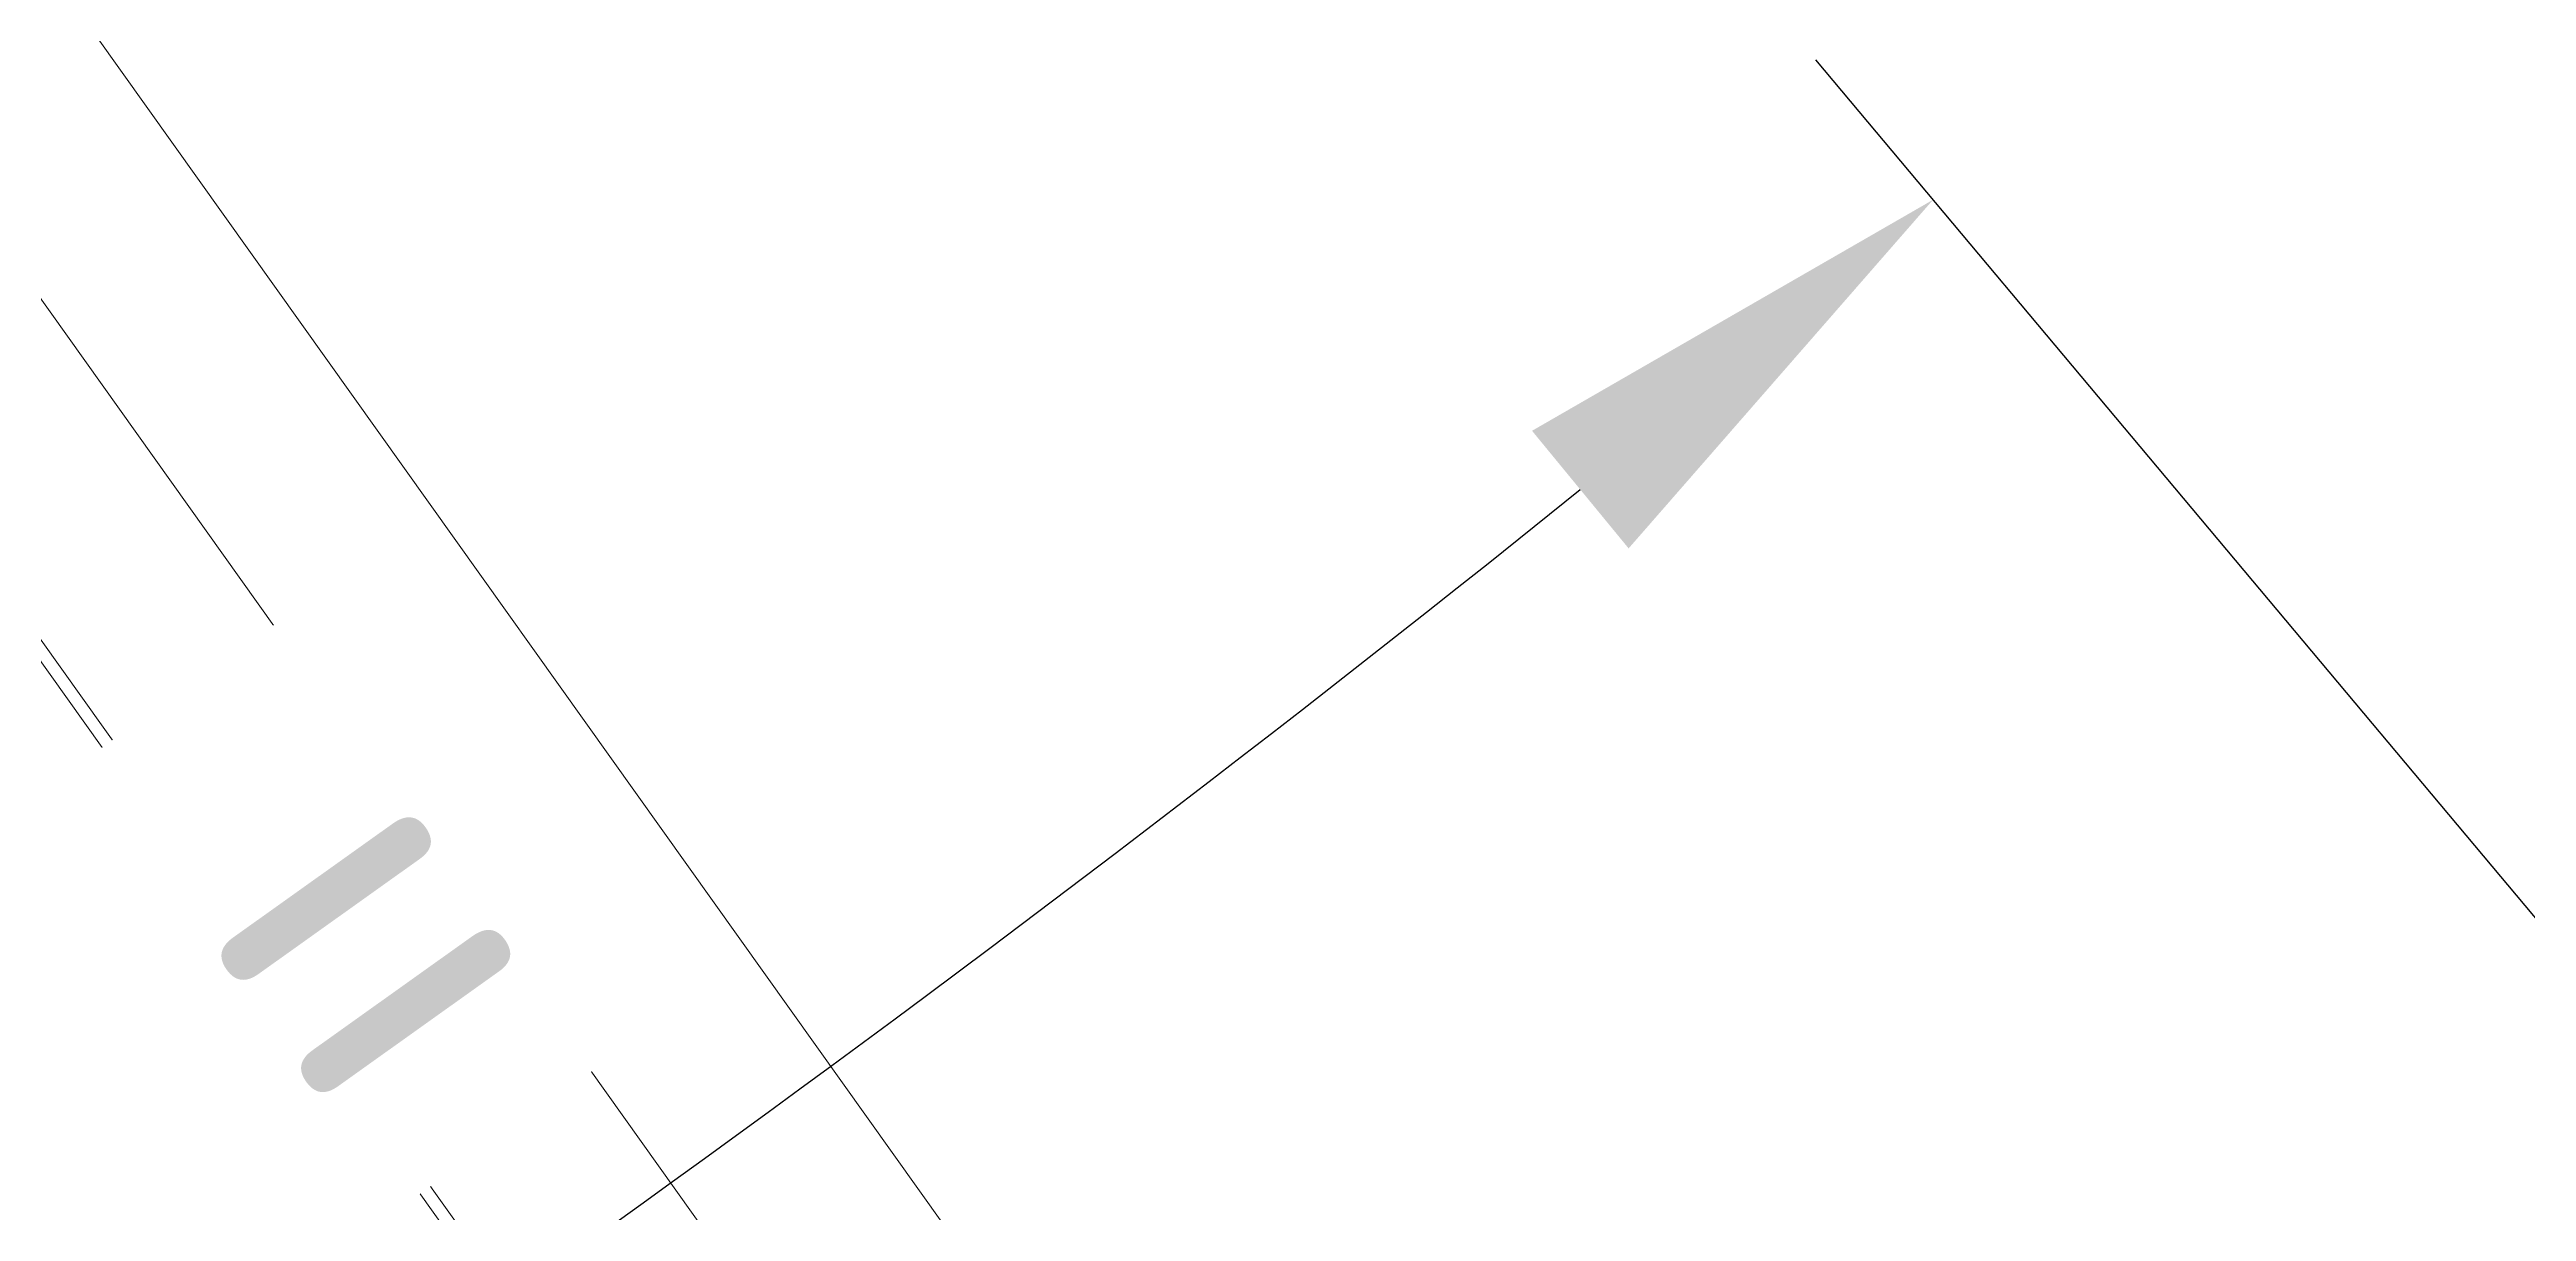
# Model space of a CAD drawing. Header units: millimetres. Extents: x -272986 to 200319, y -34579 to 49604.
# Drawn here: x 11794 to 12608, y 32617 to 32998 of the extents above; entities that cross this region are included whole.
import ezdxf

# ---------------------------------------------------------------- set-up
doc = ezdxf.new("R2010")
doc.units = ezdxf.units.MM
doc.linetypes.add('HIDDEN2', pattern=[4.762499999999999, 3.175, -1.5875])
doc.layers.get('Defpoints').update_dxf_attribs({"color": 9})
for name, color, linetype in [('X 0001 M', 7, 'Continuous'), ('X 1001 M', 8, 'HIDDEN2'), ('X 3001 D', 5, 'Continuous')]:
    doc.layers.add(name, color=color, linetype=linetype)
doc.layers.add('X 5999 H', color=7, linetype='Continuous', true_color=0xffffff)
doc.styles.add('BIT STD. 2.5', font='isocpeur.ttf', dxfattribs={"height": 2.5})
doc.dimstyles.new('BIT STD. 2.5', dxfattribs={"dimtxt": 2.5, "dimasz": 2.5, "dimexe": 1, "dimexo": 0.75, "dimgap": 1, "dimtad": 1, "dimdec": 0, "dimdsep": 46, "dimtxsty": 'BIT STD. 2.5', "dimcen": 0, "dimadec": 0, "dimazin": 0, "dimtfac": 1, "dimtdec": 0, "dimtmove": 0, "dimatfit": 3, "dimfxl": 1, "dimtfill": 1, "dimlwd": -1, "dimlwe": -1, "dimarcsym": 0})

# ---------------------------------------------------------------- blocks, each defined once
blk = doc.blocks.new('A$C89218876')
at = {"layer": 'X 1001 M', "linetype": 'Continuous', "lineweight": 0}
for p, q in [((4981.838814911865, 3175.024756649814), (6581.562043308353, 4155.336411816916)), ((5017.344874688657, 3120.549097784758), (6615.524450014786, 4099.914801133726)), ((5017.344874689548, 3120.549097785435), (6615.524450014815, 4099.914801133878)), ((5883.139478032488, 3570.000042972566), (6664.219832184823, 4048.659847175221)), ((5042.796554992969, 3059.912107254814), (6649.486856721323, 4044.493190450706))]:
    blk.add_line(p, q, dxfattribs=at)
blk.add_arc((3.918466973118484e-08, -9.890982255456038e-08), 7883.499999999563, 31.28325770251432, 40.71674229757532, dxfattribs=at)
blk = doc.blocks.new('*D198')
at = {"layer": 'Defpoints', "color": 0, "transparency": 16777216}
for p in [(12650.58227171884, 32665.65885794943), (11812.76748394882, 32496.7490479607), (12971.97607656212, 32282.63663638994), (11766.61084814451, 31844.09986857365), (11918.03204216807, 31592.09268216723)]:
    blk.add_point(p, dxfattribs=at)
at = {"layer": 'X 3001 D', "color": 0, "transparency": 16777216}
for p, q in [((12621.65682928295, 32700.13085788978), (12374.29995844343, 32994.91929736562)), ((11743.43413477356, 31882.67239710525), (11464.89176962278, 32346.24474039107))]:
    blk.add_line(p, q, dxfattribs=at)
blk.add_arc((7798.500000000011, 38448.14533683295), 7178.681022297273, 302.1972287467879, 308.8027712532129, dxfattribs=at)
for points in [[(12281.09075154296, 32873.0622062648), (12312.82821157343, 32834.42629510931), (12412.86721502463, 32948.95663077848)], [(11636.65412768954, 32352.11600838333), (11610.45586229611, 32394.70298867514), (11495.79405411738, 32294.81470234894)]]:
    blk.add_solid(points, dxfattribs=at)
at = {"layer": 'X 3001 D', "color": 0, "transparency": 16777216, "insert": (11888.78638873313, 32713.77531022886), "char_height": 150, "attachment_point": 5, "rotation": 35.500000000000185, "style": 'BIT STD. 2.5', "bg_fill": 3, "box_fill_scale": 1.1, "bg_fill_color": 256, "bg_fill_true_color": 13158600, "bg_fill_transparency": 0}
blk.add_mtext('=', dxfattribs=at)
blk = doc.blocks.new('*D199')
at = {"layer": 'Defpoints', "color": 0, "transparency": 16777216}
for p in [(7798.500000000004, 48049.6266134193), (13298.73009767515, 32947.91523915234), (13433.78749288179, 32812.85784394571), (7798.500000000005, 28976.69833391263), (10442.97395414159, 28578.83418067859)]:
    blk.add_point(p, dxfattribs=at)
at = {"layer": 'X 3001 D', "color": 0, "transparency": 16777216}
for p, q in [((13465.60729803519, 32781.03803879231), (15065.76360887852, 31180.88172794907)), ((7798.500000000009, 28931.69833391263), (7798.500000000005, 28170.68257981101))]:
    blk.add_line(p, q, dxfattribs=at)
blk.add_arc((7798.500000000004, 38448.14533682715), 10217.46275701613, 270.8411524771072, 314.1588475228945, dxfattribs=at)
for points in [[(14898.9480455206, 31135.83049339961), (14934.04291065631, 31100.21658542665), (15023.33720200733, 31223.30813482026)], [(7948.679468218535, 28206.78430946359), (7948.312449508589, 28256.78296241811), (7798.500000000002, 28230.68257981101)]]:
    blk.add_solid(points, dxfattribs=at)
at = {"layer": 'X 3001 D', "color": 0, "transparency": 16777216, "insert": (14404.54209814488, 30831.3797954061), "char_height": 150, "attachment_point": 5, "rotation": 40.93519081505226, "style": 'BIT STD. 2.5', "bg_fill": 3, "box_fill_scale": 1.1, "bg_fill_color": 256, "bg_fill_true_color": 13158600, "bg_fill_transparency": 0}
blk.add_mtext('45° - {\\C7;D02}', dxfattribs=at)
blk = doc.blocks.new('*D203')
at = {"layer": 'Defpoints', "color": 0, "transparency": 16777216}
for p in [(7798.500000000007, 48049.6266134193), (11766.61084814452, 31844.09986857364), (11918.03204216807, 31592.09268216723), (9461.806005241986, 29325.73490930372), (7798.500000000006, 29039.70000823381)]:
    blk.add_point(p, dxfattribs=at)
at = {"layer": 'X 3001 D', "color": 0, "transparency": 16777216}
blk.add_line((11941.20875553902, 31553.52015363563), (12605.25120673187, 30448.36792670566), dxfattribs=at)
blk.add_arc((7798.500000000009, 38448.14533683291), 9272.807496943271, 270.9268455791341, 300.0731544208666, dxfattribs=at)
for points in [[(12432.45096789332, 30445.1173415527), (12457.85538375896, 30402.05209274899), (12574.34892223726, 30499.79796474778)], [(7948.697297671352, 29151.55188243098), (7948.292889405437, 29201.55024694378), (7798.500000000006, 29175.33783988963)]]:
    blk.add_solid(points, dxfattribs=at)
at = {"layer": 'X 3001 D', "color": 0, "transparency": 16777216, "insert": (11829.96473800879, 30247.79293383234), "char_height": 150, "attachment_point": 5, "rotation": 26.17969635787532, "style": 'BIT STD. 2.5', "bg_fill": 3, "box_fill_scale": 1.1, "bg_fill_color": 256, "bg_fill_true_color": 13158600, "bg_fill_transparency": 0}
blk.add_mtext('31.0° - {\\C7;MH02}', dxfattribs=at)
blk = doc.blocks.new('*D367')
at = {"layer": 'Defpoints', "color": 0, "transparency": 16777216}
for p in [(7798.500000000009, 48049.62661341929), (9661.479727957138, 47470.56462534703), (12368.45514613393, 44974.71766954121), (7798.500000030255, 38448.14533673238), (7798.500000000011, 29039.70000823381)]:
    blk.add_point(p, dxfattribs=at)
at = {"layer": 'X 3001 D', "color": 0, "transparency": 16777216}
blk.add_line((12394.26608576973, 45011.57951153421), (13117.1303001415, 46043.93659843447), dxfattribs=at)
blk.add_arc((7798.500000000009, 38448.14533668919), 9212.748953874961, 55.93288788216472, 89.06711211783517, dxfattribs=at)
for points in [[(7948.291507042128, 47634.67398511103), (7948.6985516733, 47684.67232823026), (7798.500000000024, 47660.89429056415)], [(12973.31878541598, 46100.41565395435), (12944.97434538793, 46059.22593776818), (13082.71571396044, 45994.78747577713)]]:
    blk.add_solid(points, dxfattribs=at)
at = {"layer": 'X 3001 D', "color": 0, "transparency": 16777216, "insert": (12609.81141305021, 46462.67933678869), "char_height": 150, "attachment_point": 5, "rotation": 329.0226254753644, "style": 'BIT STD. 2.5', "bg_fill": 3, "box_fill_scale": 1.1, "bg_fill_color": 256, "bg_fill_true_color": 13158600, "bg_fill_transparency": 0}
blk.add_mtext('{\\C7;N08} - 35°', dxfattribs=at)
blk = doc.blocks.new('*D368')
at = {"layer": 'Defpoints', "color": 0, "transparency": 16777216}
for p in [(7798.500000000011, 48049.6266134193), (10335.20730825332, 47913.84083295393), (13419.10516482997, 44067.48138301812), (7798.500000030248, 38448.14533673238), (7798.500000000013, 29039.70000823381)]:
    blk.add_point(p, dxfattribs=at)
at = {"layer": 'X 3001 D', "color": 0, "transparency": 16777216}
for p, q in [((7798.500000000011, 48094.6266134193), (7798.500000000015, 48307.85325048748)), ((13450.92856260212, 44099.29759514708), (14771.15348572677, 45419.2244148036))]:
    blk.add_line(p, q, dxfattribs=at)
blk.add_arc((7798.500000000013, 38448.14533670215), 9799.70791378534, 45.87054156565792, 89.12298908251194, dxfattribs=at)
for points in [[(7948.304274739658, 48221.70598925938), (7948.686939206083, 48271.704524917), (7798.500000000015, 48247.85325048749)], [(14639.40337929198, 45499.87648559462), (14604.31563808265, 45464.25555892465), (14728.72228869722, 45376.80279863165)]]:
    blk.add_solid(points, dxfattribs=at)
at = {"layer": 'X 3001 D', "color": 0, "transparency": 16777216, "insert": (14294.75234036327, 45964.67750319112), "char_height": 150, "attachment_point": 5, "rotation": 319.16439379943586, "style": 'BIT STD. 2.5', "bg_fill": 3, "box_fill_scale": 1.1, "bg_fill_color": 256, "bg_fill_true_color": 13158600, "bg_fill_transparency": 0}
blk.add_mtext('{\\C7;D01} - 45°', dxfattribs=at)
blk = doc.blocks.new('*D437')
at = {"layer": 'Defpoints', "color": 0, "transparency": 16777216}
for p in [(-1697.652812223389, 38448.14533683308), (18712.73677971438, 38448.14533683307), (14088.47147328214, 34043.85989611459, 5.156820563569529e-06), (18614.89811660113, 33782.40662531552), (15367.37651406424, 33148.36094590519, 5.156824802691937e-06)]:
    blk.add_point(p, dxfattribs=at)
at = {"layer": 'X 3001 D', "color": 0, "transparency": 16777216}
for p, q in [((18757.73677971438, 38448.14533683307), (19638.29566634971, 38448.14533683306)), ((15404.23835605725, 33122.55000626941), (17497.09282405513, 31657.11753140243))]:
    blk.add_line(p, q, dxfattribs=at)
blk.add_arc((7798.499999992413, 38448.14533683307), 11779.79566635729, 325.7295903287309, 359.2704096712876, dxfattribs=at)
for points in [[(19552.34114800733, 38298.30754794917), (19602.34013458278, 38297.98920626429), (19578.29566634971, 38448.14533683306)], [(17553.76579497261, 31800.74147849837), (17512.62642961779, 31829.1589487975), (17447.94370139778, 31691.53211758347)]]:
    blk.add_solid(points, dxfattribs=at)
at = {"layer": 'X 3001 D', "color": 0, "transparency": 16777216, "insert": (18904.33901499743, 34946.48774591899), "char_height": 150, "attachment_point": 5, "rotation": 72.50000000000921, "style": 'BIT STD. 2.5', "bg_fill": 3, "box_fill_scale": 1.1, "bg_fill_color": 256, "bg_fill_true_color": 13158600, "bg_fill_transparency": 0}
blk.add_mtext('35°', dxfattribs=at)

msp = doc.modelspace()

# ---------------------------------------------------------------- hatches: boundary and pattern name
at = {"layer": 'X 5999 H'}
h = msp.add_hatch(dxfattribs=at)
h.set_pattern_fill('ANSI31', color=9)
h.set_pattern_definition([(45, (25000, 0), (-2.245064030267288, 2.245064030267288), [])])
edge = h.paths.add_edge_path()
edge.add_arc((7798.495709340539, 38448.14022343156), 7825.604719989263, 2.5931019493610847, 94.99996544218982, ccw=False)
edge.add_line((15616.08719766553, 38802.19185128674), (15658.44324566444, 38804.11004727978))
edge.add_arc((7798.49570953186, 38448.14022323), 7825.604719789878, 274.9544870486653, 357.3991416812109)
edge.add_line((15616.03919657416, 38093.03029855866), (15658.3937445236, 38091.10627736974))
edge.add_arc((7798.497359975252, 38448.13677386827), 7868.001140776875, 274.9544772441851, 357.39916567125465, ccw=False)
edge.add_arc((7798.49533508634, 38448.14003367921), 7868.004563266586, 2.593102689917272, 274.9516218145841)
edge.add_arc((7798.495709750798, 38448.14022345812), 7825.604719998234, 2.599526489034937, 274.95161897712)

# ---------------------------------------------------------------- linework, layer by layer
msp.add_lwpolyline([(8474.349265823643, 30651.77496749414, 0.3760976755569247), (15616.03919657416, 38093.03029855866), (15658.3937445236, 38091.10627736974, -0.3760978438709941), (8478.011115840709, 30609.53339017448)], format="xyb")
msp.add_circle((7798.500000000007, 38448.14533683308), 7798.5)
at = {"layer": 'X 0001 M', "linetype": 'Continuous'}
for centre, radius, start, end in [((7798.49533508634, 38448.14003367921), 7868.004563266586, 2.593102689917272, 274.9516218145841), ((7798.495709750798, 38448.14022345812), 7825.604719998234, 2.599526489034937, 274.95161897712)]:
    msp.add_arc(centre, radius, start, end, dxfattribs=at)

# ---------------------------------------------------------------- block references
at = {"layer": 'X 1001 M', "rotation": 273.9910714243701}
msp.add_blockref('A$C89218876', (7798.500000130947, 38448.14533676262), dxfattribs=at)

# ---------------------------------------------------------------- next in the draw order: dimensions: what is measured, and where the dimension line sits
at = {"layer": 'X 3001 D'}
dim = msp.add_angular_dim_2l(base=(11812.76748394882, 32496.7490479607), line1=((12650.58227171885, 32665.65885794943), (12971.97607656212, 32282.63663638994)), line2=((11766.61084814452, 31844.09986857365), (11918.03204216807, 31592.09268216723)), text='=', dimstyle='BIT STD. 2.5', override={"dimscale": 0}, dxfattribs=at)
dim.commit()
dim.dimension.update_dxf_attribs({"geometry": '*D198', "text_midpoint": (11888.78638873313, 32713.77531022886)})

# ---------------------------------------------------------------- next in the draw order: dimensions: what is measured, and where the dimension line sits
dim = msp.add_angular_dim_2l(base=(10442.97395414159, 28578.83418067859), line1=((7798.500000000007, 28976.69833391263), (7798.500000000004, 48049.6266134193)), line2=((13298.73009767515, 32947.91523915234), (13433.78749288179, 32812.85784394571)), text='<> - {\\C7;D02}', dimstyle='BIT STD. 2.5', override={"dimscale": 0, "dimjust": 2}, dxfattribs=at)
dim.commit()
dim.dimension.update_dxf_attribs({"geometry": '*D199', "text_midpoint": (14493.0319915258, 30729.35096170292), "dimtype": 162})

# ---------------------------------------------------------------- next in the draw order: dimensions: what is measured, and where the dimension line sits
dim = msp.add_angular_dim_2l(base=(9461.806005241986, 29325.73490930372), line1=((11766.61084814452, 31844.09986857365), (11918.03204216807, 31592.09268216723)), line2=((7798.500000000007, 48049.6266134193), (7798.500000000007, 29039.70000823381)), text='<> - {\\C7;MH02}', dimstyle='BIT STD. 2.5', override={"dimscale": 0, "dimjust": 1, "dimadec": 1}, dxfattribs=at)
dim.commit()
dim.dimension.update_dxf_attribs({"geometry": '*D203', "text_midpoint": (11829.96473800879, 30247.79293383234)})

# ---------------------------------------------------------------- next in the draw order: dimensions: what is measured, and where the dimension line sits
dim = msp.add_angular_dim_2l(base=(9661.479727957138, 47470.56462534703), line1=((7798.500000030253, 38448.14533673238), (12368.45514613393, 44974.71766954122)), line2=((7798.500000000012, 48049.6266134193), (7798.500000000012, 29039.70000823381)), text='{\\C7;N08} - <>', dimstyle='BIT STD. 2.5', override={"dimscale": 0, "dimjust": 1}, dxfattribs=at)
dim.commit()
dim.dimension.update_dxf_attribs({"geometry": '*D367', "text_midpoint": (12540.29772967108, 46346.8855892871), "dimtype": 162})

# ---------------------------------------------------------------- next in the draw order: dimensions: what is measured, and where the dimension line sits
dim = msp.add_angular_dim_2l(base=(10335.20730825332, 47913.84083295393), line1=((7798.500000030253, 38448.14533673238), (13419.10516482996, 44067.48138301813)), line2=((7798.500000000012, 48049.6266134193), (7798.500000000012, 29039.70000823381)), text='{\\C7;D01} - <>', dimstyle='BIT STD. 2.5', override={"dimscale": 0, "dimjust": 1}, dxfattribs=at)
dim.commit()
dim.dimension.update_dxf_attribs({"geometry": '*D368', "text_midpoint": (14206.43991476827, 45862.49502121439), "dimtype": 162})

# ---------------------------------------------------------------- next in the draw order: dimensions: what is measured, and where the dimension line sits
dim = msp.add_angular_dim_2l(base=(18614.89811660113, 33782.40662531552), line1=((14088.47147328214, 34043.8598961146, 5.156820563569529e-06), (15367.37651406424, 33148.36094590519, 5.156824802691937e-06)), line2=((18712.73677971438, 38448.14533683307), (-1697.652812223387, 38448.14533683308)), dimstyle='BIT STD. 2.5', dxfattribs=at)
dim.commit()
dim.dimension.update_dxf_attribs({"geometry": '*D437', "text_midpoint": (18904.33901499742, 34946.48774591899)})

doc.saveas('drawing.dxf')
